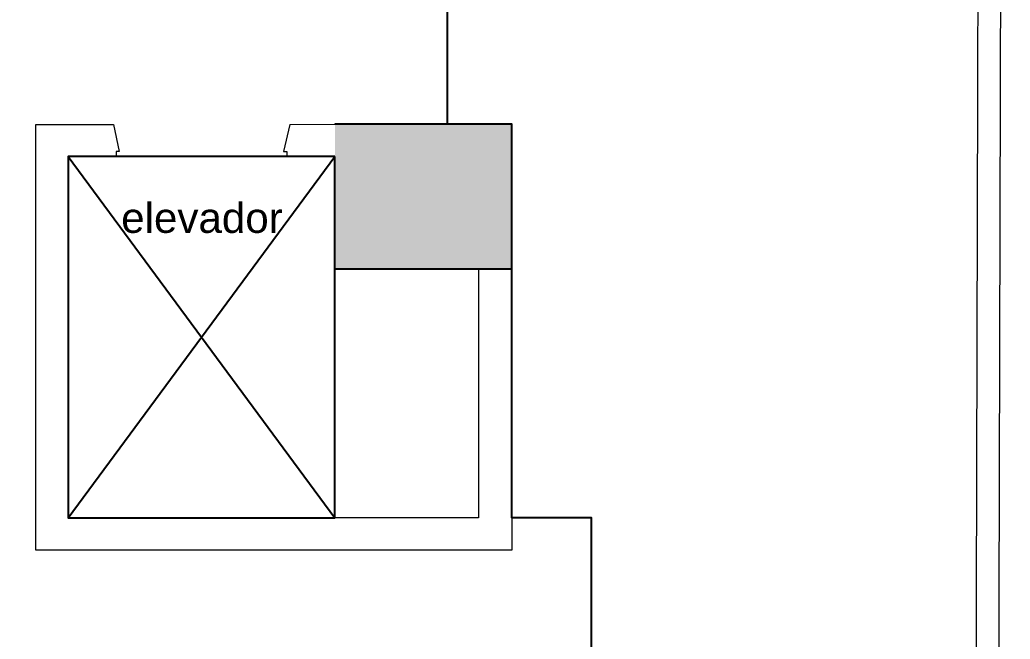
# Model space of a CAD drawing. Header units: metres. Extents: x -598 to 357, y -242 to 574.
# Drawn here: x -145.74 to -139.58, y 288.67 to 292.52 of the extents above; entities that cross this region are included whole.
import ezdxf

# ---------------------------------------------------------------- set-up
doc = ezdxf.new("R2010")
doc.units = ezdxf.units.M
doc.layers.add('APTOS_SPZ_MCH_N2 MUNI$0$DUCTOS', color=1, linetype='Continuous')
doc.layers.add('T-texto', color=8, linetype='Continuous')
doc.layers.add('Muro Mamspoteria', color=5, linetype='Continuous', lineweight=9)
doc.styles.get("Standard").update_dxf_attribs({"font": 'arial.ttf'})

msp = doc.modelspace()

# ---------------------------------------------------------------- hatches: boundary and pattern name
at = {"true_color": 0x939598}
h = msp.add_hatch(color=252, dxfattribs=at)
h.dxf.hatch_style = 1
h.paths.add_polyline_path([(-142.6788, 291.871), (-143.7788, 291.871), (-143.7788, 290.971), (-142.6788, 290.971)])

# ---------------------------------------------------------------- linework, layer by layer
at = {"color": 6}
for points in [[(-142.6788, 291.871), (-143.7788, 291.871)], [(-143.7788, 290.971), (-142.6788, 290.971)]]:
    msp.add_lwpolyline(points, dxfattribs=at)
at = {"layer": 'APTOS_SPZ_MCH_N2 MUNI$0$DUCTOS'}
for points in [[(-146.3356, 277.3074), (-142.6791, 277.3074), (-142.681, 283.7332), (-142.1853, 283.7335), (-142.1834, 289.4214), (-142.6788, 289.4214), (-142.6788, 291.871), (-143.0788, 291.871), (-143.0788, 293.7214), (-142.6788, 293.7214), (-142.6788, 308.6819), (-143.8788, 308.6819), (-143.8788, 308.4319), (-149.4387, 308.4319), (-149.4387, 308.8219), (-157.2787, 308.8219), (-157.2787, 276.4593), (-146.3356, 276.4593), (-146.3356, 277.3074)], [(-145.4387, 289.4214), (-143.7788, 291.671)], [(-145.4387, 291.671), (-143.7788, 289.4214)]]:
    msp.add_lwpolyline(points, dxfattribs=at)
msp.add_lwpolyline([(-143.7788, 291.671), (-145.4387, 291.671), (-145.4387, 289.4214), (-143.7788, 289.4214)], close=True, dxfattribs=at)
at = {"layer": 'Muro Mamspoteria', "lineweight": 0}
for p, q in [((-144.0603, 291.8701), (-144.0984, 291.7005)), ((-144.0603, 291.8701), (-143.7821, 291.871)), ((-145.4387, 289.4214), (-145.4387, 291.671)), ((-144.0984, 291.7005), (-144.0782, 291.7005)), ((-144.0782, 291.7005), (-144.0782, 291.6701)), ((-143.7788, 291.671), (-144.0782, 291.6701)), ((-142.8864, 290.971), (-142.8864, 289.4214)), ((-142.8864, 289.4214), (-145.289, 289.4214))]:
    msp.add_line(p, q, dxfattribs=at)
msp.add_lwpolyline([(-139.6882, 273.7001), (-139.5792, 315.2306), (-146.7404, 315.1891), (-149.427, 315.1968), (-149.6598, 315.2157), (-150.0107, 315.2233), (-154.7573, 315.2278), (-157.5183, 315.2367), (-159.5739, 315.2306), (-159.6486, 273.7087), (-139.6882, 273.7001)], dxfattribs=at)
msp.add_lwpolyline([(-139.8279, 273.8402), (-139.7196, 315.0898), (-146.7402, 315.0491), (-149.4329, 315.0568), (-149.667, 315.0759), (-150.0123, 315.0833), (-154.7576, 315.0878), (-157.5183, 315.0967), (-159.4341, 315.091), (-159.5084, 273.8486)], close=True, dxfattribs=at)
at = {"layer": 'Muro Mamspoteria'}
msp.add_lwpolyline([(-142.6788, 291.871), (-142.6788, 289.2214), (-145.6387, 289.2214), (-145.6387, 291.8701), (-145.1571, 291.8701), (-145.121, 291.7005), (-145.139, 291.7005), (-145.139, 291.671), (-145.4387, 291.671)], dxfattribs=at)

# ---------------------------------------------------------------- texts
at = {"layer": 'T-texto', "insert": (-145.1083, 291.1921), "char_height": 0.1875, "attachment_point": 7}
msp.add_mtext_dynamic_manual_height_columns('elevador', width=0.126065, gutter_width=0.9375, heights=[0], dxfattribs=at)

doc.saveas('drawing.dxf')
